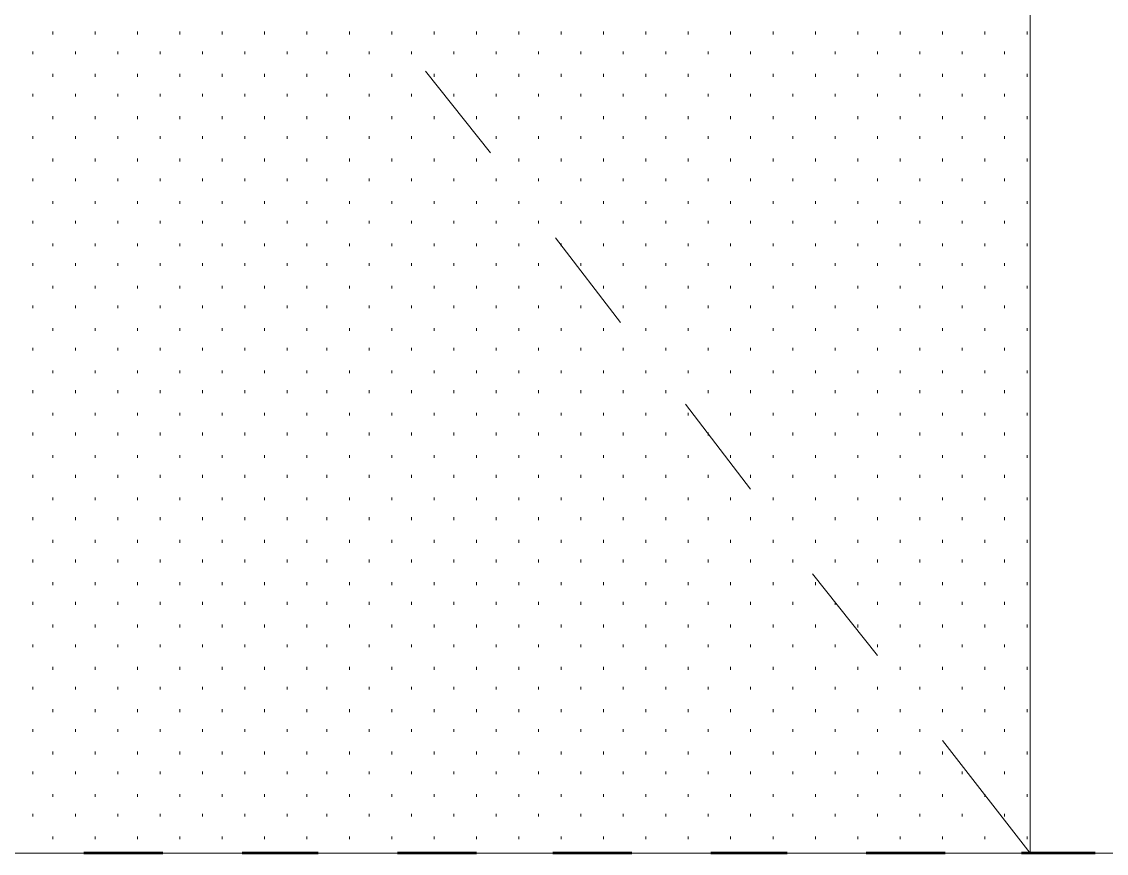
# Model space of a CAD drawing. Header units: inches. Extents: x -6061 to 13621, y -296 to 7483.
# Drawn here: x -5835.32 to -5804.57, y 286.85 to 310.44 of the extents above; entities that cross this region are included whole.
import ezdxf

# ---------------------------------------------------------------- set-up
doc = ezdxf.new("R2010")
doc.units = ezdxf.units.IN
doc.header["$MEASUREMENT"] = 0
doc.layers.get('0').update_dxf_attribs({"linetype": 'CONTINUOUS'})

msp = doc.modelspace()

# ---------------------------------------------------------------- linework, layer by layer
at = {"color": 7, "linetype": 'Continuous', "lineweight": 9, "true_color": 0x000007}
for p, q in [((-5806.73126, 382.88145), (-5806.73126, 286.85294)), ((-5806.73126, 380.39864), (-5806.73126, 286.85294)), ((-5822.02854, 306.71538), (-5823.87062, 309.03801)), ((-5818.34438, 301.90995), (-5820.18646, 304.31267)), ((-5814.66022, 297.18462), (-5816.5023, 299.58733)), ((-5811.05614, 292.45928), (-5812.89823, 294.7819)), ((-5806.73126, 286.85294), (-5809.21406, 290.05656)), ((-5842.77198, 286.85294), (-5806.73126, 286.85294)), ((-5806.73126, 286.85294), (-5842.77198, 286.85294)), ((-5806.73126, 286.85294), (-5804.24845, 286.85294)), ((-5804.24845, 286.85294), (-5806.73126, 286.85294))]:
    msp.add_line(p, q, dxfattribs=at)
at = {"color": 7, "linetype": 'Continuous', "lineweight": 9, "true_color": 0xffffff}
for p, q in [((-5834.44257, 310.07919), (-5834.44257, 310.15928)), ((-5833.24121, 310.07919), (-5833.24121, 310.15928)), ((-5832.03986, 310.07919), (-5832.03986, 310.15928)), ((-5830.8385, 310.07919), (-5830.8385, 310.15928)), ((-5829.63714, 310.07919), (-5829.63714, 310.15928)), ((-5828.43578, 310.07919), (-5828.43578, 310.15928)), ((-5827.23443, 310.07919), (-5827.23443, 310.15928)), ((-5826.03307, 310.07919), (-5826.03307, 310.15928)), ((-5824.83171, 310.07919), (-5824.83171, 310.15928)), ((-5823.63035, 310.07919), (-5823.63035, 310.15928)), ((-5822.429, 310.07919), (-5822.429, 310.15928)), ((-5821.22764, 310.07919), (-5821.22764, 310.15928)), ((-5820.02628, 310.07919), (-5820.02628, 310.15928)), ((-5818.82492, 310.07919), (-5818.82492, 310.15928)), ((-5817.62357, 310.07919), (-5817.62357, 310.15928)), ((-5816.42221, 310.07919), (-5816.42221, 310.15928)), ((-5815.22085, 310.07919), (-5815.22085, 310.15928)), ((-5814.01949, 310.07919), (-5814.01949, 310.15928)), ((-5812.81814, 310.07919), (-5812.81814, 310.15928)), ((-5811.61678, 310.07919), (-5811.61678, 310.15928)), ((-5810.41542, 310.07919), (-5810.41542, 310.15928)), ((-5809.21406, 310.07919), (-5809.21406, 310.15928)), ((-5808.01271, 310.07919), (-5808.01271, 310.15928)), ((-5806.81135, 310.07919), (-5806.81135, 310.15928)), ((-5835.0032, 309.51855), (-5835.0032, 309.59864)), ((-5833.80185, 309.51855), (-5833.80185, 309.59864)), ((-5832.60049, 309.51855), (-5832.60049, 309.59864)), ((-5831.39913, 309.51855), (-5831.39913, 309.59864)), ((-5830.19777, 309.51855), (-5830.19777, 309.59864)), ((-5828.99642, 309.51855), (-5828.99642, 309.59864)), ((-5827.79506, 309.51855), (-5827.79506, 309.59864)), ((-5826.67379, 309.51855), (-5826.67379, 309.59864)), ((-5825.47243, 309.51855), (-5825.47243, 309.59864)), ((-5824.27108, 309.51855), (-5824.27108, 309.59864)), ((-5823.06972, 309.51855), (-5823.06972, 309.59864)), ((-5821.86836, 309.51855), (-5821.86836, 309.59864)), ((-5820.667, 309.51855), (-5820.667, 309.59864)), ((-5819.46565, 309.51855), (-5819.46565, 309.59864)), ((-5818.26429, 309.51855), (-5818.26429, 309.59864)), ((-5817.06293, 309.51855), (-5817.06293, 309.59864)), ((-5815.86157, 309.51855), (-5815.86157, 309.59864)), ((-5814.66022, 309.51855), (-5814.66022, 309.59864)), ((-5813.45886, 309.51855), (-5813.45886, 309.59864)), ((-5812.2575, 309.51855), (-5812.2575, 309.59864)), ((-5811.05614, 309.51855), (-5811.05614, 309.59864)), ((-5809.85479, 309.51855), (-5809.85479, 309.59864)), ((-5808.65343, 309.51855), (-5808.65343, 309.59864)), ((-5807.45207, 309.51855), (-5807.45207, 309.59864)), ((-5834.44257, 308.87783), (-5834.44257, 308.95792)), ((-5833.24121, 308.87783), (-5833.24121, 308.95792)), ((-5832.03986, 308.87783), (-5832.03986, 308.95792)), ((-5830.8385, 308.87783), (-5830.8385, 308.95792)), ((-5829.63714, 308.87783), (-5829.63714, 308.95792)), ((-5828.43578, 308.87783), (-5828.43578, 308.95792)), ((-5827.23443, 308.87783), (-5827.23443, 308.95792)), ((-5826.03307, 308.87783), (-5826.03307, 308.95792)), ((-5824.83171, 308.87783), (-5824.83171, 308.95792)), ((-5823.63035, 308.87783), (-5823.63035, 308.95792)), ((-5822.429, 308.87783), (-5822.429, 308.95792)), ((-5821.22764, 308.87783), (-5821.22764, 308.95792)), ((-5820.02628, 308.87783), (-5820.02628, 308.95792)), ((-5818.82492, 308.87783), (-5818.82492, 308.95792)), ((-5817.62357, 308.87783), (-5817.62357, 308.95792)), ((-5816.42221, 308.87783), (-5816.42221, 308.95792)), ((-5815.22085, 308.87783), (-5815.22085, 308.95792)), ((-5814.01949, 308.87783), (-5814.01949, 308.95792)), ((-5812.81814, 308.87783), (-5812.81814, 308.95792)), ((-5811.61678, 308.87783), (-5811.61678, 308.95792)), ((-5810.41542, 308.87783), (-5810.41542, 308.95792)), ((-5809.21406, 308.87783), (-5809.21406, 308.95792)), ((-5808.01271, 308.87783), (-5808.01271, 308.95792)), ((-5806.81135, 308.87783), (-5806.81135, 308.95792)), ((-5835.0032, 308.31719), (-5835.0032, 308.39728)), ((-5833.80185, 308.31719), (-5833.80185, 308.39728)), ((-5832.60049, 308.31719), (-5832.60049, 308.39728)), ((-5831.39913, 308.31719), (-5831.39913, 308.39728)), ((-5830.19777, 308.31719), (-5830.19777, 308.39728)), ((-5828.99642, 308.31719), (-5828.99642, 308.39728)), ((-5827.79506, 308.31719), (-5827.79506, 308.39728)), ((-5826.67379, 308.31719), (-5826.67379, 308.39728)), ((-5825.47243, 308.31719), (-5825.47243, 308.39728)), ((-5824.27108, 308.31719), (-5824.27108, 308.39728)), ((-5823.06972, 308.31719), (-5823.06972, 308.39728)), ((-5821.86836, 308.31719), (-5821.86836, 308.39728)), ((-5820.667, 308.31719), (-5820.667, 308.39728)), ((-5819.46565, 308.31719), (-5819.46565, 308.39728)), ((-5818.26429, 308.31719), (-5818.26429, 308.39728)), ((-5817.06293, 308.31719), (-5817.06293, 308.39728)), ((-5815.86157, 308.31719), (-5815.86157, 308.39728)), ((-5814.66022, 308.31719), (-5814.66022, 308.39728)), ((-5813.45886, 308.31719), (-5813.45886, 308.39728)), ((-5812.2575, 308.31719), (-5812.2575, 308.39728)), ((-5811.05614, 308.31719), (-5811.05614, 308.39728)), ((-5809.85479, 308.31719), (-5809.85479, 308.39728)), ((-5808.65343, 308.31719), (-5808.65343, 308.39728)), ((-5807.45207, 308.31719), (-5807.45207, 308.39728)), ((-5834.44257, 307.67647), (-5834.44257, 307.75656)), ((-5833.24121, 307.67647), (-5833.24121, 307.75656)), ((-5832.03986, 307.67647), (-5832.03986, 307.75656)), ((-5830.8385, 307.67647), (-5830.8385, 307.75656)), ((-5829.63714, 307.67647), (-5829.63714, 307.75656)), ((-5828.43578, 307.67647), (-5828.43578, 307.75656)), ((-5827.23443, 307.67647), (-5827.23443, 307.75656)), ((-5826.03307, 307.67647), (-5826.03307, 307.75656)), ((-5824.83171, 307.67647), (-5824.83171, 307.75656)), ((-5823.63035, 307.67647), (-5823.63035, 307.75656)), ((-5822.429, 307.67647), (-5822.429, 307.75656)), ((-5821.22764, 307.67647), (-5821.22764, 307.75656)), ((-5820.02628, 307.67647), (-5820.02628, 307.75656)), ((-5818.82492, 307.67647), (-5818.82492, 307.75656)), ((-5817.62357, 307.67647), (-5817.62357, 307.75656)), ((-5816.42221, 307.67647), (-5816.42221, 307.75656)), ((-5815.22085, 307.67647), (-5815.22085, 307.75656)), ((-5814.01949, 307.67647), (-5814.01949, 307.75656)), ((-5812.81814, 307.67647), (-5812.81814, 307.75656)), ((-5811.61678, 307.67647), (-5811.61678, 307.75656)), ((-5810.41542, 307.67647), (-5810.41542, 307.75656)), ((-5809.21406, 307.67647), (-5809.21406, 307.75656)), ((-5808.01271, 307.67647), (-5808.01271, 307.75656)), ((-5806.81135, 307.67647), (-5806.81135, 307.75656)), ((-5835.0032, 307.11584), (-5835.0032, 307.19593)), ((-5833.80185, 307.11584), (-5833.80185, 307.19593)), ((-5832.60049, 307.11584), (-5832.60049, 307.19593)), ((-5831.39913, 307.11584), (-5831.39913, 307.19593)), ((-5830.19777, 307.11584), (-5830.19777, 307.19593)), ((-5828.99642, 307.11584), (-5828.99642, 307.19593)), ((-5827.79506, 307.11584), (-5827.79506, 307.19593)), ((-5826.67379, 307.11584), (-5826.67379, 307.19593)), ((-5825.47243, 307.11584), (-5825.47243, 307.19593)), ((-5824.27108, 307.11584), (-5824.27108, 307.19593)), ((-5823.06972, 307.11584), (-5823.06972, 307.19593)), ((-5821.86836, 307.11584), (-5821.86836, 307.19593)), ((-5820.667, 307.11584), (-5820.667, 307.19593)), ((-5819.46565, 307.11584), (-5819.46565, 307.19593)), ((-5818.26429, 307.11584), (-5818.26429, 307.19593)), ((-5817.06293, 307.11584), (-5817.06293, 307.19593)), ((-5815.86157, 307.11584), (-5815.86157, 307.19593)), ((-5814.66022, 307.11584), (-5814.66022, 307.19593)), ((-5813.45886, 307.11584), (-5813.45886, 307.19593)), ((-5812.2575, 307.11584), (-5812.2575, 307.19593)), ((-5811.05614, 307.11584), (-5811.05614, 307.19593)), ((-5809.85479, 307.11584), (-5809.85479, 307.19593)), ((-5808.65343, 307.11584), (-5808.65343, 307.19593)), ((-5807.45207, 307.11584), (-5807.45207, 307.19593)), ((-5834.44257, 306.47511), (-5834.44257, 306.5552)), ((-5833.24121, 306.47511), (-5833.24121, 306.5552)), ((-5832.03986, 306.47511), (-5832.03986, 306.5552)), ((-5830.8385, 306.47511), (-5830.8385, 306.5552)), ((-5829.63714, 306.47511), (-5829.63714, 306.5552)), ((-5828.43578, 306.47511), (-5828.43578, 306.5552)), ((-5827.23443, 306.47511), (-5827.23443, 306.5552)), ((-5826.03307, 306.47511), (-5826.03307, 306.5552)), ((-5824.83171, 306.47511), (-5824.83171, 306.5552)), ((-5823.63035, 306.47511), (-5823.63035, 306.5552)), ((-5822.429, 306.47511), (-5822.429, 306.5552)), ((-5821.22764, 306.47511), (-5821.22764, 306.5552)), ((-5820.02628, 306.47511), (-5820.02628, 306.5552)), ((-5818.82492, 306.47511), (-5818.82492, 306.5552)), ((-5817.62357, 306.47511), (-5817.62357, 306.5552)), ((-5816.42221, 306.47511), (-5816.42221, 306.5552)), ((-5815.22085, 306.47511), (-5815.22085, 306.5552)), ((-5814.01949, 306.47511), (-5814.01949, 306.5552)), ((-5812.81814, 306.47511), (-5812.81814, 306.5552)), ((-5811.61678, 306.47511), (-5811.61678, 306.5552)), ((-5810.41542, 306.47511), (-5810.41542, 306.5552)), ((-5809.21406, 306.47511), (-5809.21406, 306.5552)), ((-5808.01271, 306.47511), (-5808.01271, 306.5552)), ((-5806.81135, 306.47511), (-5806.81135, 306.5552)), ((-5835.0032, 305.91448), (-5835.0032, 305.99457)), ((-5833.80185, 305.91448), (-5833.80185, 305.99457)), ((-5832.60049, 305.91448), (-5832.60049, 305.99457)), ((-5831.39913, 305.91448), (-5831.39913, 305.99457)), ((-5830.19777, 305.91448), (-5830.19777, 305.99457)), ((-5828.99642, 305.91448), (-5828.99642, 305.99457)), ((-5827.79506, 305.91448), (-5827.79506, 305.99457)), ((-5826.67379, 305.91448), (-5826.67379, 305.99457)), ((-5825.47243, 305.91448), (-5825.47243, 305.99457)), ((-5824.27108, 305.91448), (-5824.27108, 305.99457)), ((-5823.06972, 305.91448), (-5823.06972, 305.99457)), ((-5821.86836, 305.91448), (-5821.86836, 305.99457)), ((-5820.667, 305.91448), (-5820.667, 305.99457)), ((-5819.46565, 305.91448), (-5819.46565, 305.99457)), ((-5818.26429, 305.91448), (-5818.26429, 305.99457)), ((-5817.06293, 305.91448), (-5817.06293, 305.99457)), ((-5815.86157, 305.91448), (-5815.86157, 305.99457)), ((-5814.66022, 305.91448), (-5814.66022, 305.99457)), ((-5813.45886, 305.91448), (-5813.45886, 305.99457)), ((-5812.2575, 305.91448), (-5812.2575, 305.99457)), ((-5811.05614, 305.91448), (-5811.05614, 305.99457)), ((-5809.85479, 305.91448), (-5809.85479, 305.99457)), ((-5808.65343, 305.91448), (-5808.65343, 305.99457)), ((-5807.45207, 305.91448), (-5807.45207, 305.99457)), ((-5834.44257, 305.27376), (-5834.44257, 305.35385)), ((-5833.24121, 305.27376), (-5833.24121, 305.35385)), ((-5832.03986, 305.27376), (-5832.03986, 305.35385)), ((-5830.8385, 305.27376), (-5830.8385, 305.35385)), ((-5829.63714, 305.27376), (-5829.63714, 305.35385)), ((-5828.43578, 305.27376), (-5828.43578, 305.35385)), ((-5827.23443, 305.27376), (-5827.23443, 305.35385)), ((-5826.03307, 305.27376), (-5826.03307, 305.35385)), ((-5824.83171, 305.27376), (-5824.83171, 305.35385)), ((-5823.63035, 305.27376), (-5823.63035, 305.35385)), ((-5822.429, 305.27376), (-5822.429, 305.35385)), ((-5821.22764, 305.27376), (-5821.22764, 305.35385)), ((-5820.02628, 305.27376), (-5820.02628, 305.35385)), ((-5818.82492, 305.27376), (-5818.82492, 305.35385)), ((-5817.62357, 305.27376), (-5817.62357, 305.35385)), ((-5816.42221, 305.27376), (-5816.42221, 305.35385)), ((-5815.22085, 305.27376), (-5815.22085, 305.35385)), ((-5814.01949, 305.27376), (-5814.01949, 305.35385)), ((-5812.81814, 305.27376), (-5812.81814, 305.35385)), ((-5811.61678, 305.27376), (-5811.61678, 305.35385)), ((-5810.41542, 305.27376), (-5810.41542, 305.35385)), ((-5809.21406, 305.27376), (-5809.21406, 305.35385)), ((-5808.01271, 305.27376), (-5808.01271, 305.35385)), ((-5806.81135, 305.27376), (-5806.81135, 305.35385)), ((-5835.0032, 304.71312), (-5835.0032, 304.79321)), ((-5833.80185, 304.71312), (-5833.80185, 304.79321)), ((-5832.60049, 304.71312), (-5832.60049, 304.79321)), ((-5831.39913, 304.71312), (-5831.39913, 304.79321)), ((-5830.19777, 304.71312), (-5830.19777, 304.79321)), ((-5828.99642, 304.71312), (-5828.99642, 304.79321)), ((-5827.79506, 304.71312), (-5827.79506, 304.79321)), ((-5826.67379, 304.71312), (-5826.67379, 304.79321)), ((-5825.47243, 304.71312), (-5825.47243, 304.79321)), ((-5824.27108, 304.71312), (-5824.27108, 304.79321)), ((-5823.06972, 304.71312), (-5823.06972, 304.79321)), ((-5821.86836, 304.71312), (-5821.86836, 304.79321)), ((-5820.667, 304.71312), (-5820.667, 304.79321)), ((-5819.46565, 304.71312), (-5819.46565, 304.79321)), ((-5818.26429, 304.71312), (-5818.26429, 304.79321)), ((-5817.06293, 304.71312), (-5817.06293, 304.79321)), ((-5815.86157, 304.71312), (-5815.86157, 304.79321)), ((-5814.66022, 304.71312), (-5814.66022, 304.79321)), ((-5813.45886, 304.71312), (-5813.45886, 304.79321)), ((-5812.2575, 304.71312), (-5812.2575, 304.79321)), ((-5811.05614, 304.71312), (-5811.05614, 304.79321)), ((-5809.85479, 304.71312), (-5809.85479, 304.79321)), ((-5808.65343, 304.71312), (-5808.65343, 304.79321)), ((-5807.45207, 304.71312), (-5807.45207, 304.79321)), ((-5834.44257, 304.0724), (-5834.44257, 304.15249)), ((-5833.24121, 304.0724), (-5833.24121, 304.15249)), ((-5832.03986, 304.0724), (-5832.03986, 304.15249)), ((-5830.8385, 304.0724), (-5830.8385, 304.15249)), ((-5829.63714, 304.0724), (-5829.63714, 304.15249)), ((-5828.43578, 304.0724), (-5828.43578, 304.15249)), ((-5827.23443, 304.0724), (-5827.23443, 304.15249)), ((-5826.03307, 304.0724), (-5826.03307, 304.15249)), ((-5824.83171, 304.0724), (-5824.83171, 304.15249)), ((-5823.63035, 304.0724), (-5823.63035, 304.15249)), ((-5822.429, 304.0724), (-5822.429, 304.15249)), ((-5821.22764, 304.0724), (-5821.22764, 304.15249)), ((-5820.02628, 304.0724), (-5820.02628, 304.15249)), ((-5818.82492, 304.0724), (-5818.82492, 304.15249)), ((-5817.62357, 304.0724), (-5817.62357, 304.15249)), ((-5816.42221, 304.0724), (-5816.42221, 304.15249)), ((-5815.22085, 304.0724), (-5815.22085, 304.15249)), ((-5814.01949, 304.0724), (-5814.01949, 304.15249)), ((-5812.81814, 304.0724), (-5812.81814, 304.15249)), ((-5811.61678, 304.0724), (-5811.61678, 304.15249)), ((-5810.41542, 304.0724), (-5810.41542, 304.15249)), ((-5809.21406, 304.0724), (-5809.21406, 304.15249)), ((-5808.01271, 304.0724), (-5808.01271, 304.15249)), ((-5806.81135, 304.0724), (-5806.81135, 304.15249)), ((-5835.0032, 303.51176), (-5835.0032, 303.59185)), ((-5833.80185, 303.51176), (-5833.80185, 303.59185)), ((-5832.60049, 303.51176), (-5832.60049, 303.59185)), ((-5831.39913, 303.51176), (-5831.39913, 303.59185)), ((-5830.19777, 303.51176), (-5830.19777, 303.59185)), ((-5828.99642, 303.51176), (-5828.99642, 303.59185)), ((-5827.79506, 303.51176), (-5827.79506, 303.59185)), ((-5826.67379, 303.51176), (-5826.67379, 303.59185)), ((-5825.47243, 303.51176), (-5825.47243, 303.59185)), ((-5824.27108, 303.51176), (-5824.27108, 303.59185)), ((-5823.06972, 303.51176), (-5823.06972, 303.59185)), ((-5821.86836, 303.51176), (-5821.86836, 303.59185)), ((-5820.667, 303.51176), (-5820.667, 303.59185)), ((-5819.46565, 303.51176), (-5819.46565, 303.59185)), ((-5818.26429, 303.51176), (-5818.26429, 303.59185)), ((-5817.06293, 303.51176), (-5817.06293, 303.59185)), ((-5815.86157, 303.51176), (-5815.86157, 303.59185)), ((-5814.66022, 303.51176), (-5814.66022, 303.59185)), ((-5813.45886, 303.51176), (-5813.45886, 303.59185)), ((-5812.2575, 303.51176), (-5812.2575, 303.59185)), ((-5811.05614, 303.51176), (-5811.05614, 303.59185)), ((-5809.85479, 303.51176), (-5809.85479, 303.59185)), ((-5808.65343, 303.51176), (-5808.65343, 303.59185)), ((-5807.45207, 303.51176), (-5807.45207, 303.59185)), ((-5834.44257, 302.87104), (-5834.44257, 302.95113)), ((-5833.24121, 302.87104), (-5833.24121, 302.95113)), ((-5832.03986, 302.87104), (-5832.03986, 302.95113)), ((-5830.8385, 302.87104), (-5830.8385, 302.95113)), ((-5829.63714, 302.87104), (-5829.63714, 302.95113)), ((-5828.43578, 302.87104), (-5828.43578, 302.95113)), ((-5827.23443, 302.87104), (-5827.23443, 302.95113)), ((-5826.03307, 302.87104), (-5826.03307, 302.95113)), ((-5824.83171, 302.87104), (-5824.83171, 302.95113)), ((-5823.63035, 302.87104), (-5823.63035, 302.95113)), ((-5822.429, 302.87104), (-5822.429, 302.95113)), ((-5821.22764, 302.87104), (-5821.22764, 302.95113)), ((-5820.02628, 302.87104), (-5820.02628, 302.95113)), ((-5818.82492, 302.87104), (-5818.82492, 302.95113)), ((-5817.62357, 302.87104), (-5817.62357, 302.95113)), ((-5816.42221, 302.87104), (-5816.42221, 302.95113)), ((-5815.22085, 302.87104), (-5815.22085, 302.95113)), ((-5814.01949, 302.87104), (-5814.01949, 302.95113)), ((-5812.81814, 302.87104), (-5812.81814, 302.95113)), ((-5811.61678, 302.87104), (-5811.61678, 302.95113)), ((-5810.41542, 302.87104), (-5810.41542, 302.95113)), ((-5809.21406, 302.87104), (-5809.21406, 302.95113)), ((-5808.01271, 302.87104), (-5808.01271, 302.95113)), ((-5806.81135, 302.87104), (-5806.81135, 302.95113)), ((-5835.0032, 302.31041), (-5835.0032, 302.3905)), ((-5833.80185, 302.31041), (-5833.80185, 302.3905)), ((-5832.60049, 302.31041), (-5832.60049, 302.3905)), ((-5831.39913, 302.31041), (-5831.39913, 302.3905)), ((-5830.19777, 302.31041), (-5830.19777, 302.3905)), ((-5828.99642, 302.31041), (-5828.99642, 302.3905)), ((-5827.79506, 302.31041), (-5827.79506, 302.3905)), ((-5826.67379, 302.31041), (-5826.67379, 302.3905)), ((-5825.47243, 302.31041), (-5825.47243, 302.3905)), ((-5824.27108, 302.31041), (-5824.27108, 302.3905)), ((-5823.06972, 302.31041), (-5823.06972, 302.3905)), ((-5821.86836, 302.31041), (-5821.86836, 302.3905)), ((-5820.667, 302.31041), (-5820.667, 302.3905)), ((-5819.46565, 302.31041), (-5819.46565, 302.3905)), ((-5818.26429, 302.31041), (-5818.26429, 302.3905)), ((-5817.06293, 302.31041), (-5817.06293, 302.3905)), ((-5815.86157, 302.31041), (-5815.86157, 302.3905)), ((-5814.66022, 302.31041), (-5814.66022, 302.3905)), ((-5813.45886, 302.31041), (-5813.45886, 302.3905)), ((-5812.2575, 302.31041), (-5812.2575, 302.3905)), ((-5811.05614, 302.31041), (-5811.05614, 302.3905)), ((-5809.85479, 302.31041), (-5809.85479, 302.3905)), ((-5808.65343, 302.31041), (-5808.65343, 302.3905)), ((-5807.45207, 302.31041), (-5807.45207, 302.3905)), ((-5834.44257, 301.66968), (-5834.44257, 301.74977)), ((-5833.24121, 301.66968), (-5833.24121, 301.74977)), ((-5832.03986, 301.66968), (-5832.03986, 301.74977)), ((-5830.8385, 301.66968), (-5830.8385, 301.74977)), ((-5829.63714, 301.66968), (-5829.63714, 301.74977)), ((-5828.43578, 301.66968), (-5828.43578, 301.74977)), ((-5827.23443, 301.66968), (-5827.23443, 301.74977)), ((-5826.03307, 301.66968), (-5826.03307, 301.74977)), ((-5824.83171, 301.66968), (-5824.83171, 301.74977)), ((-5823.63035, 301.66968), (-5823.63035, 301.74977)), ((-5822.429, 301.66968), (-5822.429, 301.74977)), ((-5821.22764, 301.66968), (-5821.22764, 301.74977)), ((-5820.02628, 301.66968), (-5820.02628, 301.74977)), ((-5818.82492, 301.66968), (-5818.82492, 301.74977)), ((-5817.62357, 301.66968), (-5817.62357, 301.74977)), ((-5816.42221, 301.66968), (-5816.42221, 301.74977)), ((-5815.22085, 301.66968), (-5815.22085, 301.74977)), ((-5814.01949, 301.66968), (-5814.01949, 301.74977)), ((-5812.81814, 301.66968), (-5812.81814, 301.74977)), ((-5811.61678, 301.66968), (-5811.61678, 301.74977)), ((-5810.41542, 301.66968), (-5810.41542, 301.74977)), ((-5809.21406, 301.66968), (-5809.21406, 301.74977)), ((-5808.01271, 301.66968), (-5808.01271, 301.74977)), ((-5806.81135, 301.66968), (-5806.81135, 301.74977)), ((-5835.0032, 301.10905), (-5835.0032, 301.18914)), ((-5833.80185, 301.10905), (-5833.80185, 301.18914)), ((-5832.60049, 301.10905), (-5832.60049, 301.18914)), ((-5831.39913, 301.10905), (-5831.39913, 301.18914)), ((-5830.19777, 301.10905), (-5830.19777, 301.18914)), ((-5828.99642, 301.10905), (-5828.99642, 301.18914)), ((-5827.79506, 301.10905), (-5827.79506, 301.18914)), ((-5826.67379, 301.10905), (-5826.67379, 301.18914)), ((-5825.47243, 301.10905), (-5825.47243, 301.18914)), ((-5824.27108, 301.10905), (-5824.27108, 301.18914)), ((-5823.06972, 301.10905), (-5823.06972, 301.18914)), ((-5821.86836, 301.10905), (-5821.86836, 301.18914)), ((-5820.667, 301.10905), (-5820.667, 301.18914)), ((-5819.46565, 301.10905), (-5819.46565, 301.18914)), ((-5818.26429, 301.10905), (-5818.26429, 301.18914)), ((-5817.06293, 301.10905), (-5817.06293, 301.18914)), ((-5815.86157, 301.10905), (-5815.86157, 301.18914)), ((-5814.66022, 301.10905), (-5814.66022, 301.18914)), ((-5813.45886, 301.10905), (-5813.45886, 301.18914)), ((-5812.2575, 301.10905), (-5812.2575, 301.18914)), ((-5811.05614, 301.10905), (-5811.05614, 301.18914)), ((-5809.85479, 301.10905), (-5809.85479, 301.18914)), ((-5808.65343, 301.10905), (-5808.65343, 301.18914)), ((-5807.45207, 301.10905), (-5807.45207, 301.18914)), ((-5834.44257, 300.46833), (-5834.44257, 300.54842)), ((-5833.24121, 300.46833), (-5833.24121, 300.54842)), ((-5832.03986, 300.46833), (-5832.03986, 300.54842)), ((-5830.8385, 300.46833), (-5830.8385, 300.54842)), ((-5829.63714, 300.46833), (-5829.63714, 300.54842)), ((-5828.43578, 300.46833), (-5828.43578, 300.54842)), ((-5827.23443, 300.46833), (-5827.23443, 300.54842)), ((-5826.03307, 300.46833), (-5826.03307, 300.54842)), ((-5824.83171, 300.46833), (-5824.83171, 300.54842)), ((-5823.63035, 300.46833), (-5823.63035, 300.54842)), ((-5822.429, 300.46833), (-5822.429, 300.54842)), ((-5821.22764, 300.46833), (-5821.22764, 300.54842)), ((-5820.02628, 300.46833), (-5820.02628, 300.54842)), ((-5818.82492, 300.46833), (-5818.82492, 300.54842)), ((-5817.62357, 300.46833), (-5817.62357, 300.54842)), ((-5816.42221, 300.46833), (-5816.42221, 300.54842)), ((-5815.22085, 300.46833), (-5815.22085, 300.54842)), ((-5814.01949, 300.46833), (-5814.01949, 300.54842)), ((-5812.81814, 300.46833), (-5812.81814, 300.54842)), ((-5811.61678, 300.46833), (-5811.61678, 300.54842)), ((-5810.41542, 300.46833), (-5810.41542, 300.54842)), ((-5809.21406, 300.46833), (-5809.21406, 300.54842)), ((-5808.01271, 300.46833), (-5808.01271, 300.54842)), ((-5806.81135, 300.46833), (-5806.81135, 300.54842)), ((-5835.0032, 299.90769), (-5835.0032, 299.98778)), ((-5833.80185, 299.90769), (-5833.80185, 299.98778)), ((-5832.60049, 299.90769), (-5832.60049, 299.98778)), ((-5831.39913, 299.90769), (-5831.39913, 299.98778)), ((-5830.19777, 299.90769), (-5830.19777, 299.98778)), ((-5828.99642, 299.90769), (-5828.99642, 299.98778)), ((-5827.79506, 299.90769), (-5827.79506, 299.98778)), ((-5826.67379, 299.90769), (-5826.67379, 299.98778)), ((-5825.47243, 299.90769), (-5825.47243, 299.98778)), ((-5824.27108, 299.90769), (-5824.27108, 299.98778)), ((-5823.06972, 299.90769), (-5823.06972, 299.98778)), ((-5821.86836, 299.90769), (-5821.86836, 299.98778)), ((-5820.667, 299.90769), (-5820.667, 299.98778)), ((-5819.46565, 299.90769), (-5819.46565, 299.98778)), ((-5818.26429, 299.90769), (-5818.26429, 299.98778)), ((-5817.06293, 299.90769), (-5817.06293, 299.98778)), ((-5815.86157, 299.90769), (-5815.86157, 299.98778)), ((-5814.66022, 299.90769), (-5814.66022, 299.98778)), ((-5813.45886, 299.90769), (-5813.45886, 299.98778)), ((-5812.2575, 299.90769), (-5812.2575, 299.98778)), ((-5811.05614, 299.90769), (-5811.05614, 299.98778)), ((-5809.85479, 299.90769), (-5809.85479, 299.98778)), ((-5808.65343, 299.90769), (-5808.65343, 299.98778)), ((-5807.45207, 299.90769), (-5807.45207, 299.98778)), ((-5834.44257, 299.26697), (-5834.44257, 299.34706)), ((-5833.24121, 299.26697), (-5833.24121, 299.34706)), ((-5832.03986, 299.26697), (-5832.03986, 299.34706)), ((-5830.8385, 299.26697), (-5830.8385, 299.34706)), ((-5829.63714, 299.26697), (-5829.63714, 299.34706)), ((-5828.43578, 299.26697), (-5828.43578, 299.34706)), ((-5827.23443, 299.26697), (-5827.23443, 299.34706)), ((-5826.03307, 299.26697), (-5826.03307, 299.34706)), ((-5824.83171, 299.26697), (-5824.83171, 299.34706)), ((-5823.63035, 299.26697), (-5823.63035, 299.34706)), ((-5822.429, 299.26697), (-5822.429, 299.34706)), ((-5821.22764, 299.26697), (-5821.22764, 299.34706)), ((-5820.02628, 299.26697), (-5820.02628, 299.34706)), ((-5818.82492, 299.26697), (-5818.82492, 299.34706)), ((-5817.62357, 299.26697), (-5817.62357, 299.34706)), ((-5816.42221, 299.26697), (-5816.42221, 299.34706)), ((-5815.22085, 299.26697), (-5815.22085, 299.34706)), ((-5814.01949, 299.26697), (-5814.01949, 299.34706)), ((-5812.81814, 299.26697), (-5812.81814, 299.34706)), ((-5811.61678, 299.26697), (-5811.61678, 299.34706)), ((-5810.41542, 299.26697), (-5810.41542, 299.34706)), ((-5809.21406, 299.26697), (-5809.21406, 299.34706)), ((-5808.01271, 299.26697), (-5808.01271, 299.34706)), ((-5806.81135, 299.26697), (-5806.81135, 299.34706)), ((-5835.0032, 298.70633), (-5835.0032, 298.78643)), ((-5833.80185, 298.70633), (-5833.80185, 298.78643)), ((-5832.60049, 298.70633), (-5832.60049, 298.78643)), ((-5831.39913, 298.70633), (-5831.39913, 298.78643)), ((-5830.19777, 298.70633), (-5830.19777, 298.78643)), ((-5828.99642, 298.70633), (-5828.99642, 298.78643)), ((-5827.79506, 298.70633), (-5827.79506, 298.78643)), ((-5826.67379, 298.70633), (-5826.67379, 298.78643)), ((-5825.47243, 298.70633), (-5825.47243, 298.78643)), ((-5824.27108, 298.70633), (-5824.27108, 298.78643)), ((-5823.06972, 298.70633), (-5823.06972, 298.78643)), ((-5821.86836, 298.70633), (-5821.86836, 298.78643)), ((-5820.667, 298.70633), (-5820.667, 298.78643)), ((-5819.46565, 298.70633), (-5819.46565, 298.78643)), ((-5818.26429, 298.70633), (-5818.26429, 298.78643)), ((-5817.06293, 298.70633), (-5817.06293, 298.78643)), ((-5815.86157, 298.70633), (-5815.86157, 298.78643)), ((-5814.66022, 298.70633), (-5814.66022, 298.78643)), ((-5813.45886, 298.70633), (-5813.45886, 298.78643)), ((-5812.2575, 298.70633), (-5812.2575, 298.78643)), ((-5811.05614, 298.70633), (-5811.05614, 298.78643)), ((-5809.85479, 298.70633), (-5809.85479, 298.78643)), ((-5808.65343, 298.70633), (-5808.65343, 298.78643)), ((-5807.45207, 298.70633), (-5807.45207, 298.78643)), ((-5834.44257, 298.06561), (-5834.44257, 298.1457)), ((-5833.24121, 298.06561), (-5833.24121, 298.1457)), ((-5832.03986, 298.06561), (-5832.03986, 298.1457)), ((-5830.8385, 298.06561), (-5830.8385, 298.1457)), ((-5829.63714, 298.06561), (-5829.63714, 298.1457)), ((-5828.43578, 298.06561), (-5828.43578, 298.1457)), ((-5827.23443, 298.06561), (-5827.23443, 298.1457)), ((-5826.03307, 298.06561), (-5826.03307, 298.1457)), ((-5824.83171, 298.06561), (-5824.83171, 298.1457)), ((-5823.63035, 298.06561), (-5823.63035, 298.1457)), ((-5822.429, 298.06561), (-5822.429, 298.1457)), ((-5821.22764, 298.06561), (-5821.22764, 298.1457)), ((-5820.02628, 298.06561), (-5820.02628, 298.1457)), ((-5818.82492, 298.06561), (-5818.82492, 298.1457)), ((-5817.62357, 298.06561), (-5817.62357, 298.1457)), ((-5816.42221, 298.06561), (-5816.42221, 298.1457)), ((-5815.22085, 298.06561), (-5815.22085, 298.1457)), ((-5814.01949, 298.06561), (-5814.01949, 298.1457)), ((-5812.81814, 298.06561), (-5812.81814, 298.1457)), ((-5811.61678, 298.06561), (-5811.61678, 298.1457)), ((-5810.41542, 298.06561), (-5810.41542, 298.1457)), ((-5809.21406, 298.06561), (-5809.21406, 298.1457)), ((-5808.01271, 298.06561), (-5808.01271, 298.1457)), ((-5806.81135, 298.06561), (-5806.81135, 298.1457)), ((-5835.0032, 297.50498), (-5835.0032, 297.58507)), ((-5833.80185, 297.50498), (-5833.80185, 297.58507)), ((-5832.60049, 297.50498), (-5832.60049, 297.58507)), ((-5831.39913, 297.50498), (-5831.39913, 297.58507)), ((-5830.19777, 297.50498), (-5830.19777, 297.58507)), ((-5828.99642, 297.50498), (-5828.99642, 297.58507)), ((-5827.79506, 297.50498), (-5827.79506, 297.58507)), ((-5826.67379, 297.50498), (-5826.67379, 297.58507)), ((-5825.47243, 297.50498), (-5825.47243, 297.58507)), ((-5824.27108, 297.50498), (-5824.27108, 297.58507)), ((-5823.06972, 297.50498), (-5823.06972, 297.58507)), ((-5821.86836, 297.50498), (-5821.86836, 297.58507)), ((-5820.667, 297.50498), (-5820.667, 297.58507)), ((-5819.46565, 297.50498), (-5819.46565, 297.58507)), ((-5818.26429, 297.50498), (-5818.26429, 297.58507)), ((-5817.06293, 297.50498), (-5817.06293, 297.58507)), ((-5815.86157, 297.50498), (-5815.86157, 297.58507)), ((-5814.66022, 297.50498), (-5814.66022, 297.58507)), ((-5813.45886, 297.50498), (-5813.45886, 297.58507)), ((-5812.2575, 297.50498), (-5812.2575, 297.58507)), ((-5811.05614, 297.50498), (-5811.05614, 297.58507)), ((-5809.85479, 297.50498), (-5809.85479, 297.58507)), ((-5808.65343, 297.50498), (-5808.65343, 297.58507)), ((-5807.45207, 297.50498), (-5807.45207, 297.58507)), ((-5834.44257, 296.86425), (-5834.44257, 296.94434)), ((-5833.24121, 296.86425), (-5833.24121, 296.94434)), ((-5832.03986, 296.86425), (-5832.03986, 296.94434)), ((-5830.8385, 296.86425), (-5830.8385, 296.94434)), ((-5829.63714, 296.86425), (-5829.63714, 296.94434)), ((-5828.43578, 296.86425), (-5828.43578, 296.94434)), ((-5827.23443, 296.86425), (-5827.23443, 296.94434)), ((-5826.03307, 296.86425), (-5826.03307, 296.94434)), ((-5824.83171, 296.86425), (-5824.83171, 296.94434)), ((-5823.63035, 296.86425), (-5823.63035, 296.94434)), ((-5822.429, 296.86425), (-5822.429, 296.94434)), ((-5821.22764, 296.86425), (-5821.22764, 296.94434)), ((-5820.02628, 296.86425), (-5820.02628, 296.94434)), ((-5818.82492, 296.86425), (-5818.82492, 296.94434)), ((-5817.62357, 296.86425), (-5817.62357, 296.94434)), ((-5816.42221, 296.86425), (-5816.42221, 296.94434)), ((-5815.22085, 296.86425), (-5815.22085, 296.94434)), ((-5814.01949, 296.86425), (-5814.01949, 296.94434)), ((-5812.81814, 296.86425), (-5812.81814, 296.94434)), ((-5811.61678, 296.86425), (-5811.61678, 296.94434)), ((-5810.41542, 296.86425), (-5810.41542, 296.94434)), ((-5809.21406, 296.86425), (-5809.21406, 296.94434)), ((-5808.01271, 296.86425), (-5808.01271, 296.94434)), ((-5806.81135, 296.86425), (-5806.81135, 296.94434)), ((-5835.0032, 296.30362), (-5835.0032, 296.38371)), ((-5833.80185, 296.30362), (-5833.80185, 296.38371)), ((-5832.60049, 296.30362), (-5832.60049, 296.38371)), ((-5831.39913, 296.30362), (-5831.39913, 296.38371)), ((-5830.19777, 296.30362), (-5830.19777, 296.38371)), ((-5828.99642, 296.30362), (-5828.99642, 296.38371)), ((-5827.79506, 296.30362), (-5827.79506, 296.38371)), ((-5826.67379, 296.30362), (-5826.67379, 296.38371)), ((-5825.47243, 296.30362), (-5825.47243, 296.38371)), ((-5824.27108, 296.30362), (-5824.27108, 296.38371)), ((-5823.06972, 296.30362), (-5823.06972, 296.38371)), ((-5821.86836, 296.30362), (-5821.86836, 296.38371)), ((-5820.667, 296.30362), (-5820.667, 296.38371)), ((-5819.46565, 296.30362), (-5819.46565, 296.38371)), ((-5818.26429, 296.30362), (-5818.26429, 296.38371)), ((-5817.06293, 296.30362), (-5817.06293, 296.38371)), ((-5815.86157, 296.30362), (-5815.86157, 296.38371)), ((-5814.66022, 296.30362), (-5814.66022, 296.38371)), ((-5813.45886, 296.30362), (-5813.45886, 296.38371)), ((-5812.2575, 296.30362), (-5812.2575, 296.38371)), ((-5811.05614, 296.30362), (-5811.05614, 296.38371)), ((-5809.85479, 296.30362), (-5809.85479, 296.38371)), ((-5808.65343, 296.30362), (-5808.65343, 296.38371)), ((-5807.45207, 296.30362), (-5807.45207, 296.38371)), ((-5834.44257, 295.6629), (-5834.44257, 295.74299)), ((-5833.24121, 295.6629), (-5833.24121, 295.74299)), ((-5832.03986, 295.6629), (-5832.03986, 295.74299)), ((-5830.8385, 295.6629), (-5830.8385, 295.74299)), ((-5829.63714, 295.6629), (-5829.63714, 295.74299)), ((-5828.43578, 295.6629), (-5828.43578, 295.74299)), ((-5827.23443, 295.6629), (-5827.23443, 295.74299)), ((-5826.03307, 295.6629), (-5826.03307, 295.74299)), ((-5824.83171, 295.6629), (-5824.83171, 295.74299)), ((-5823.63035, 295.6629), (-5823.63035, 295.74299)), ((-5822.429, 295.6629), (-5822.429, 295.74299)), ((-5821.22764, 295.6629), (-5821.22764, 295.74299)), ((-5820.02628, 295.6629), (-5820.02628, 295.74299)), ((-5818.82492, 295.6629), (-5818.82492, 295.74299)), ((-5817.62357, 295.6629), (-5817.62357, 295.74299)), ((-5816.42221, 295.6629), (-5816.42221, 295.74299)), ((-5815.22085, 295.6629), (-5815.22085, 295.74299)), ((-5814.01949, 295.6629), (-5814.01949, 295.74299)), ((-5812.81814, 295.6629), (-5812.81814, 295.74299)), ((-5811.61678, 295.6629), (-5811.61678, 295.74299)), ((-5810.41542, 295.6629), (-5810.41542, 295.74299)), ((-5809.21406, 295.6629), (-5809.21406, 295.74299)), ((-5808.01271, 295.6629), (-5808.01271, 295.74299)), ((-5806.81135, 295.6629), (-5806.81135, 295.74299)), ((-5835.0032, 295.10226), (-5835.0032, 295.18235)), ((-5833.80185, 295.10226), (-5833.80185, 295.18235)), ((-5832.60049, 295.10226), (-5832.60049, 295.18235)), ((-5831.39913, 295.10226), (-5831.39913, 295.18235)), ((-5830.19777, 295.10226), (-5830.19777, 295.18235)), ((-5828.99642, 295.10226), (-5828.99642, 295.18235)), ((-5827.79506, 295.10226), (-5827.79506, 295.18235)), ((-5826.67379, 295.10226), (-5826.67379, 295.18235)), ((-5825.47243, 295.10226), (-5825.47243, 295.18235)), ((-5824.27108, 295.10226), (-5824.27108, 295.18235)), ((-5823.06972, 295.10226), (-5823.06972, 295.18235)), ((-5821.86836, 295.10226), (-5821.86836, 295.18235)), ((-5820.667, 295.10226), (-5820.667, 295.18235)), ((-5819.46565, 295.10226), (-5819.46565, 295.18235)), ((-5818.26429, 295.10226), (-5818.26429, 295.18235)), ((-5817.06293, 295.10226), (-5817.06293, 295.18235)), ((-5815.86157, 295.10226), (-5815.86157, 295.18235)), ((-5814.66022, 295.10226), (-5814.66022, 295.18235)), ((-5813.45886, 295.10226), (-5813.45886, 295.18235)), ((-5812.2575, 295.10226), (-5812.2575, 295.18235)), ((-5811.05614, 295.10226), (-5811.05614, 295.18235)), ((-5809.85479, 295.10226), (-5809.85479, 295.18235)), ((-5808.65343, 295.10226), (-5808.65343, 295.18235)), ((-5807.45207, 295.10226), (-5807.45207, 295.18235)), ((-5834.44257, 294.46154), (-5834.44257, 294.54163)), ((-5833.24121, 294.46154), (-5833.24121, 294.54163)), ((-5832.03986, 294.46154), (-5832.03986, 294.54163)), ((-5830.8385, 294.46154), (-5830.8385, 294.54163)), ((-5829.63714, 294.46154), (-5829.63714, 294.54163)), ((-5828.43578, 294.46154), (-5828.43578, 294.54163)), ((-5827.23443, 294.46154), (-5827.23443, 294.54163)), ((-5826.03307, 294.46154), (-5826.03307, 294.54163)), ((-5824.83171, 294.46154), (-5824.83171, 294.54163)), ((-5823.63035, 294.46154), (-5823.63035, 294.54163)), ((-5822.429, 294.46154), (-5822.429, 294.54163)), ((-5821.22764, 294.46154), (-5821.22764, 294.54163)), ((-5820.02628, 294.46154), (-5820.02628, 294.54163)), ((-5818.82492, 294.46154), (-5818.82492, 294.54163)), ((-5817.62357, 294.46154), (-5817.62357, 294.54163)), ((-5816.42221, 294.46154), (-5816.42221, 294.54163)), ((-5815.22085, 294.46154), (-5815.22085, 294.54163)), ((-5814.01949, 294.46154), (-5814.01949, 294.54163)), ((-5812.81814, 294.46154), (-5812.81814, 294.54163)), ((-5811.61678, 294.46154), (-5811.61678, 294.54163)), ((-5810.41542, 294.46154), (-5810.41542, 294.54163)), ((-5809.21406, 294.46154), (-5809.21406, 294.54163)), ((-5808.01271, 294.46154), (-5808.01271, 294.54163)), ((-5806.81135, 294.46154), (-5806.81135, 294.54163)), ((-5835.0032, 293.9009), (-5835.0032, 293.981)), ((-5833.80185, 293.9009), (-5833.80185, 293.981)), ((-5832.60049, 293.9009), (-5832.60049, 293.981)), ((-5831.39913, 293.9009), (-5831.39913, 293.981)), ((-5830.19777, 293.9009), (-5830.19777, 293.981)), ((-5828.99642, 293.9009), (-5828.99642, 293.981)), ((-5827.79506, 293.9009), (-5827.79506, 293.981)), ((-5826.67379, 293.9009), (-5826.67379, 293.981)), ((-5825.47243, 293.9009), (-5825.47243, 293.981)), ((-5824.27108, 293.9009), (-5824.27108, 293.981)), ((-5823.06972, 293.9009), (-5823.06972, 293.981)), ((-5821.86836, 293.9009), (-5821.86836, 293.981)), ((-5820.667, 293.9009), (-5820.667, 293.981)), ((-5819.46565, 293.9009), (-5819.46565, 293.981)), ((-5818.26429, 293.9009), (-5818.26429, 293.981)), ((-5817.06293, 293.9009), (-5817.06293, 293.981)), ((-5815.86157, 293.9009), (-5815.86157, 293.981)), ((-5814.66022, 293.9009), (-5814.66022, 293.981)), ((-5813.45886, 293.9009), (-5813.45886, 293.981)), ((-5812.2575, 293.9009), (-5812.2575, 293.981)), ((-5811.05614, 293.9009), (-5811.05614, 293.981)), ((-5809.85479, 293.9009), (-5809.85479, 293.981)), ((-5808.65343, 293.9009), (-5808.65343, 293.981)), ((-5807.45207, 293.9009), (-5807.45207, 293.981)), ((-5834.44257, 293.26018), (-5834.44257, 293.34027)), ((-5833.24121, 293.26018), (-5833.24121, 293.34027)), ((-5832.03986, 293.26018), (-5832.03986, 293.34027)), ((-5830.8385, 293.26018), (-5830.8385, 293.34027)), ((-5829.63714, 293.26018), (-5829.63714, 293.34027)), ((-5828.43578, 293.26018), (-5828.43578, 293.34027)), ((-5827.23443, 293.26018), (-5827.23443, 293.34027)), ((-5826.03307, 293.26018), (-5826.03307, 293.34027)), ((-5824.83171, 293.26018), (-5824.83171, 293.34027)), ((-5823.63035, 293.26018), (-5823.63035, 293.34027)), ((-5822.429, 293.26018), (-5822.429, 293.34027)), ((-5821.22764, 293.26018), (-5821.22764, 293.34027)), ((-5820.02628, 293.26018), (-5820.02628, 293.34027)), ((-5818.82492, 293.26018), (-5818.82492, 293.34027)), ((-5817.62357, 293.26018), (-5817.62357, 293.34027)), ((-5816.42221, 293.26018), (-5816.42221, 293.34027)), ((-5815.22085, 293.26018), (-5815.22085, 293.34027)), ((-5814.01949, 293.26018), (-5814.01949, 293.34027)), ((-5812.81814, 293.26018), (-5812.81814, 293.34027)), ((-5811.61678, 293.26018), (-5811.61678, 293.34027)), ((-5810.41542, 293.26018), (-5810.41542, 293.34027)), ((-5809.21406, 293.26018), (-5809.21406, 293.34027)), ((-5808.01271, 293.26018), (-5808.01271, 293.34027)), ((-5806.81135, 293.26018), (-5806.81135, 293.34027)), ((-5835.0032, 292.69955), (-5835.0032, 292.77964)), ((-5833.80185, 292.69955), (-5833.80185, 292.77964)), ((-5832.60049, 292.69955), (-5832.60049, 292.77964)), ((-5831.39913, 292.69955), (-5831.39913, 292.77964)), ((-5830.19777, 292.69955), (-5830.19777, 292.77964)), ((-5828.99642, 292.69955), (-5828.99642, 292.77964)), ((-5827.79506, 292.69955), (-5827.79506, 292.77964)), ((-5826.67379, 292.69955), (-5826.67379, 292.77964)), ((-5825.47243, 292.69955), (-5825.47243, 292.77964)), ((-5824.27108, 292.69955), (-5824.27108, 292.77964)), ((-5823.06972, 292.69955), (-5823.06972, 292.77964)), ((-5821.86836, 292.69955), (-5821.86836, 292.77964)), ((-5820.667, 292.69955), (-5820.667, 292.77964)), ((-5819.46565, 292.69955), (-5819.46565, 292.77964)), ((-5818.26429, 292.69955), (-5818.26429, 292.77964)), ((-5817.06293, 292.69955), (-5817.06293, 292.77964)), ((-5815.86157, 292.69955), (-5815.86157, 292.77964)), ((-5814.66022, 292.69955), (-5814.66022, 292.77964)), ((-5813.45886, 292.69955), (-5813.45886, 292.77964)), ((-5812.2575, 292.69955), (-5812.2575, 292.77964)), ((-5811.05614, 292.69955), (-5811.05614, 292.77964)), ((-5809.85479, 292.69955), (-5809.85479, 292.77964)), ((-5808.65343, 292.69955), (-5808.65343, 292.77964)), ((-5807.45207, 292.69955), (-5807.45207, 292.77964)), ((-5834.44257, 292.05882), (-5834.44257, 292.13891)), ((-5833.24121, 292.05882), (-5833.24121, 292.13891)), ((-5832.03986, 292.05882), (-5832.03986, 292.13891)), ((-5830.8385, 292.05882), (-5830.8385, 292.13891)), ((-5829.63714, 292.05882), (-5829.63714, 292.13891)), ((-5828.43578, 292.05882), (-5828.43578, 292.13891)), ((-5827.23443, 292.05882), (-5827.23443, 292.13891)), ((-5826.03307, 292.05882), (-5826.03307, 292.13891)), ((-5824.83171, 292.05882), (-5824.83171, 292.13891)), ((-5823.63035, 292.05882), (-5823.63035, 292.13891)), ((-5822.429, 292.05882), (-5822.429, 292.13891)), ((-5821.22764, 292.05882), (-5821.22764, 292.13891)), ((-5820.02628, 292.05882), (-5820.02628, 292.13891)), ((-5818.82492, 292.05882), (-5818.82492, 292.13891)), ((-5817.62357, 292.05882), (-5817.62357, 292.13891)), ((-5816.42221, 292.05882), (-5816.42221, 292.13891)), ((-5815.22085, 292.05882), (-5815.22085, 292.13891)), ((-5814.01949, 292.05882), (-5814.01949, 292.13891)), ((-5812.81814, 292.05882), (-5812.81814, 292.13891)), ((-5811.61678, 292.05882), (-5811.61678, 292.13891)), ((-5810.41542, 292.05882), (-5810.41542, 292.13891)), ((-5809.21406, 292.05882), (-5809.21406, 292.13891)), ((-5808.01271, 292.05882), (-5808.01271, 292.13891)), ((-5806.81135, 292.05882), (-5806.81135, 292.13891)), ((-5835.0032, 291.49819), (-5835.0032, 291.57828)), ((-5833.80185, 291.49819), (-5833.80185, 291.57828)), ((-5832.60049, 291.49819), (-5832.60049, 291.57828)), ((-5831.39913, 291.49819), (-5831.39913, 291.57828)), ((-5830.19777, 291.49819), (-5830.19777, 291.57828)), ((-5828.99642, 291.49819), (-5828.99642, 291.57828)), ((-5827.79506, 291.49819), (-5827.79506, 291.57828)), ((-5826.67379, 291.49819), (-5826.67379, 291.57828)), ((-5825.47243, 291.49819), (-5825.47243, 291.57828)), ((-5824.27108, 291.49819), (-5824.27108, 291.57828)), ((-5823.06972, 291.49819), (-5823.06972, 291.57828)), ((-5821.86836, 291.49819), (-5821.86836, 291.57828)), ((-5820.667, 291.49819), (-5820.667, 291.57828)), ((-5819.46565, 291.49819), (-5819.46565, 291.57828)), ((-5818.26429, 291.49819), (-5818.26429, 291.57828)), ((-5817.06293, 291.49819), (-5817.06293, 291.57828)), ((-5815.86157, 291.49819), (-5815.86157, 291.57828)), ((-5814.66022, 291.49819), (-5814.66022, 291.57828)), ((-5813.45886, 291.49819), (-5813.45886, 291.57828)), ((-5812.2575, 291.49819), (-5812.2575, 291.57828)), ((-5811.05614, 291.49819), (-5811.05614, 291.57828)), ((-5809.85479, 291.49819), (-5809.85479, 291.57828)), ((-5808.65343, 291.49819), (-5808.65343, 291.57828)), ((-5807.45207, 291.49819), (-5807.45207, 291.57828)), ((-5834.44257, 290.85747), (-5834.44257, 290.93756)), ((-5833.24121, 290.85747), (-5833.24121, 290.93756)), ((-5832.03986, 290.85747), (-5832.03986, 290.93756)), ((-5830.8385, 290.85747), (-5830.8385, 290.93756)), ((-5829.63714, 290.85747), (-5829.63714, 290.93756)), ((-5828.43578, 290.85747), (-5828.43578, 290.93756)), ((-5827.23443, 290.85747), (-5827.23443, 290.93756)), ((-5826.03307, 290.85747), (-5826.03307, 290.93756)), ((-5824.83171, 290.85747), (-5824.83171, 290.93756)), ((-5823.63035, 290.85747), (-5823.63035, 290.93756)), ((-5822.429, 290.85747), (-5822.429, 290.93756)), ((-5821.22764, 290.85747), (-5821.22764, 290.93756)), ((-5820.02628, 290.85747), (-5820.02628, 290.93756)), ((-5818.82492, 290.85747), (-5818.82492, 290.93756)), ((-5817.62357, 290.85747), (-5817.62357, 290.93756)), ((-5816.42221, 290.85747), (-5816.42221, 290.93756)), ((-5815.22085, 290.85747), (-5815.22085, 290.93756)), ((-5814.01949, 290.85747), (-5814.01949, 290.93756)), ((-5812.81814, 290.85747), (-5812.81814, 290.93756)), ((-5811.61678, 290.85747), (-5811.61678, 290.93756)), ((-5810.41542, 290.85747), (-5810.41542, 290.93756)), ((-5809.21406, 290.85747), (-5809.21406, 290.93756)), ((-5808.01271, 290.85747), (-5808.01271, 290.93756)), ((-5806.81135, 290.85747), (-5806.81135, 290.93756)), ((-5835.0032, 290.29683), (-5835.0032, 290.37692)), ((-5833.80185, 290.29683), (-5833.80185, 290.37692)), ((-5832.60049, 290.29683), (-5832.60049, 290.37692)), ((-5831.39913, 290.29683), (-5831.39913, 290.37692)), ((-5830.19777, 290.29683), (-5830.19777, 290.37692)), ((-5828.99642, 290.29683), (-5828.99642, 290.37692)), ((-5827.79506, 290.29683), (-5827.79506, 290.37692)), ((-5826.67379, 290.29683), (-5826.67379, 290.37692)), ((-5825.47243, 290.29683), (-5825.47243, 290.37692)), ((-5824.27108, 290.29683), (-5824.27108, 290.37692)), ((-5823.06972, 290.29683), (-5823.06972, 290.37692)), ((-5821.86836, 290.29683), (-5821.86836, 290.37692)), ((-5820.667, 290.29683), (-5820.667, 290.37692)), ((-5819.46565, 290.29683), (-5819.46565, 290.37692)), ((-5818.26429, 290.29683), (-5818.26429, 290.37692)), ((-5817.06293, 290.29683), (-5817.06293, 290.37692)), ((-5815.86157, 290.29683), (-5815.86157, 290.37692)), ((-5814.66022, 290.29683), (-5814.66022, 290.37692)), ((-5813.45886, 290.29683), (-5813.45886, 290.37692)), ((-5812.2575, 290.29683), (-5812.2575, 290.37692)), ((-5811.05614, 290.29683), (-5811.05614, 290.37692)), ((-5809.85479, 290.29683), (-5809.85479, 290.37692)), ((-5808.65343, 290.29683), (-5808.65343, 290.37692)), ((-5807.45207, 290.29683), (-5807.45207, 290.37692)), ((-5834.44257, 289.65611), (-5834.44257, 289.7362)), ((-5833.24121, 289.65611), (-5833.24121, 289.7362)), ((-5832.03986, 289.65611), (-5832.03986, 289.7362)), ((-5830.8385, 289.65611), (-5830.8385, 289.7362)), ((-5829.63714, 289.65611), (-5829.63714, 289.7362)), ((-5828.43578, 289.65611), (-5828.43578, 289.7362)), ((-5827.23443, 289.65611), (-5827.23443, 289.7362)), ((-5826.03307, 289.65611), (-5826.03307, 289.7362)), ((-5824.83171, 289.65611), (-5824.83171, 289.7362)), ((-5823.63035, 289.65611), (-5823.63035, 289.7362)), ((-5822.429, 289.65611), (-5822.429, 289.7362)), ((-5821.22764, 289.65611), (-5821.22764, 289.7362)), ((-5820.02628, 289.65611), (-5820.02628, 289.7362)), ((-5818.82492, 289.65611), (-5818.82492, 289.7362)), ((-5817.62357, 289.65611), (-5817.62357, 289.7362)), ((-5816.42221, 289.65611), (-5816.42221, 289.7362)), ((-5815.22085, 289.65611), (-5815.22085, 289.7362)), ((-5814.01949, 289.65611), (-5814.01949, 289.7362)), ((-5812.81814, 289.65611), (-5812.81814, 289.7362)), ((-5811.61678, 289.65611), (-5811.61678, 289.7362)), ((-5810.41542, 289.65611), (-5810.41542, 289.7362)), ((-5809.21406, 289.65611), (-5809.21406, 289.7362)), ((-5808.01271, 289.65611), (-5808.01271, 289.7362)), ((-5806.81135, 289.65611), (-5806.81135, 289.7362)), ((-5835.0032, 289.09547), (-5835.0032, 289.17557)), ((-5833.80185, 289.09547), (-5833.80185, 289.17557)), ((-5832.60049, 289.09547), (-5832.60049, 289.17557)), ((-5831.39913, 289.09547), (-5831.39913, 289.17557)), ((-5830.19777, 289.09547), (-5830.19777, 289.17557)), ((-5828.99642, 289.09547), (-5828.99642, 289.17557)), ((-5827.79506, 289.09547), (-5827.79506, 289.17557)), ((-5826.67379, 289.09547), (-5826.67379, 289.17557)), ((-5825.47243, 289.09547), (-5825.47243, 289.17557)), ((-5824.27108, 289.09547), (-5824.27108, 289.17557)), ((-5823.06972, 289.09547), (-5823.06972, 289.17557)), ((-5821.86836, 289.09547), (-5821.86836, 289.17557)), ((-5820.667, 289.09547), (-5820.667, 289.17557)), ((-5819.46565, 289.09547), (-5819.46565, 289.17557)), ((-5818.26429, 289.09547), (-5818.26429, 289.17557)), ((-5817.06293, 289.09547), (-5817.06293, 289.17557)), ((-5815.86157, 289.09547), (-5815.86157, 289.17557)), ((-5814.66022, 289.09547), (-5814.66022, 289.17557)), ((-5813.45886, 289.09547), (-5813.45886, 289.17557)), ((-5812.2575, 289.09547), (-5812.2575, 289.17557)), ((-5811.05614, 289.09547), (-5811.05614, 289.17557)), ((-5809.85479, 289.09547), (-5809.85479, 289.17557)), ((-5808.65343, 289.09547), (-5808.65343, 289.17557)), ((-5807.45207, 289.09547), (-5807.45207, 289.17557)), ((-5834.44257, 288.45475), (-5834.44257, 288.53484)), ((-5833.24121, 288.45475), (-5833.24121, 288.53484)), ((-5832.03986, 288.45475), (-5832.03986, 288.53484)), ((-5830.8385, 288.45475), (-5830.8385, 288.53484)), ((-5829.63714, 288.45475), (-5829.63714, 288.53484)), ((-5828.43578, 288.45475), (-5828.43578, 288.53484)), ((-5827.23443, 288.45475), (-5827.23443, 288.53484)), ((-5826.03307, 288.45475), (-5826.03307, 288.53484)), ((-5824.83171, 288.45475), (-5824.83171, 288.53484)), ((-5823.63035, 288.45475), (-5823.63035, 288.53484)), ((-5822.429, 288.45475), (-5822.429, 288.53484)), ((-5821.22764, 288.45475), (-5821.22764, 288.53484)), ((-5820.02628, 288.45475), (-5820.02628, 288.53484)), ((-5818.82492, 288.45475), (-5818.82492, 288.53484)), ((-5817.62357, 288.45475), (-5817.62357, 288.53484)), ((-5816.42221, 288.45475), (-5816.42221, 288.53484)), ((-5815.22085, 288.45475), (-5815.22085, 288.53484)), ((-5814.01949, 288.45475), (-5814.01949, 288.53484)), ((-5812.81814, 288.45475), (-5812.81814, 288.53484)), ((-5811.61678, 288.45475), (-5811.61678, 288.53484)), ((-5810.41542, 288.45475), (-5810.41542, 288.53484)), ((-5809.21406, 288.45475), (-5809.21406, 288.53484)), ((-5808.01271, 288.45475), (-5808.01271, 288.53484)), ((-5806.81135, 288.45475), (-5806.81135, 288.53484)), ((-5835.0032, 287.89412), (-5835.0032, 287.97421)), ((-5833.80185, 287.89412), (-5833.80185, 287.97421)), ((-5832.60049, 287.89412), (-5832.60049, 287.97421)), ((-5831.39913, 287.89412), (-5831.39913, 287.97421)), ((-5830.19777, 287.89412), (-5830.19777, 287.97421)), ((-5828.99642, 287.89412), (-5828.99642, 287.97421)), ((-5827.79506, 287.89412), (-5827.79506, 287.97421)), ((-5826.67379, 287.89412), (-5826.67379, 287.97421)), ((-5825.47243, 287.89412), (-5825.47243, 287.97421)), ((-5824.27108, 287.89412), (-5824.27108, 287.97421)), ((-5823.06972, 287.89412), (-5823.06972, 287.97421)), ((-5821.86836, 287.89412), (-5821.86836, 287.97421)), ((-5820.667, 287.89412), (-5820.667, 287.97421)), ((-5819.46565, 287.89412), (-5819.46565, 287.97421)), ((-5818.26429, 287.89412), (-5818.26429, 287.97421)), ((-5817.06293, 287.89412), (-5817.06293, 287.97421)), ((-5815.86157, 287.89412), (-5815.86157, 287.97421)), ((-5814.66022, 287.89412), (-5814.66022, 287.97421)), ((-5813.45886, 287.89412), (-5813.45886, 287.97421)), ((-5812.2575, 287.89412), (-5812.2575, 287.97421)), ((-5811.05614, 287.89412), (-5811.05614, 287.97421)), ((-5809.85479, 287.89412), (-5809.85479, 287.97421)), ((-5808.65343, 287.89412), (-5808.65343, 287.97421)), ((-5807.45207, 287.89412), (-5807.45207, 287.97421)), ((-5834.44257, 287.25339), (-5834.44257, 287.33348)), ((-5833.24121, 287.25339), (-5833.24121, 287.33348)), ((-5832.03986, 287.25339), (-5832.03986, 287.33348)), ((-5830.8385, 287.25339), (-5830.8385, 287.33348)), ((-5829.63714, 287.25339), (-5829.63714, 287.33348)), ((-5828.43578, 287.25339), (-5828.43578, 287.33348)), ((-5827.23443, 287.25339), (-5827.23443, 287.33348)), ((-5826.03307, 287.25339), (-5826.03307, 287.33348)), ((-5824.83171, 287.25339), (-5824.83171, 287.33348)), ((-5823.63035, 287.25339), (-5823.63035, 287.33348)), ((-5822.429, 287.25339), (-5822.429, 287.33348)), ((-5821.22764, 287.25339), (-5821.22764, 287.33348)), ((-5820.02628, 287.25339), (-5820.02628, 287.33348)), ((-5818.82492, 287.25339), (-5818.82492, 287.33348)), ((-5817.62357, 287.25339), (-5817.62357, 287.33348)), ((-5816.42221, 287.25339), (-5816.42221, 287.33348)), ((-5815.22085, 287.25339), (-5815.22085, 287.33348)), ((-5814.01949, 287.25339), (-5814.01949, 287.33348)), ((-5812.81814, 287.25339), (-5812.81814, 287.33348)), ((-5811.61678, 287.25339), (-5811.61678, 287.33348)), ((-5810.41542, 287.25339), (-5810.41542, 287.33348)), ((-5809.21406, 287.25339), (-5809.21406, 287.33348)), ((-5808.01271, 287.25339), (-5808.01271, 287.33348)), ((-5806.81135, 287.25339), (-5806.81135, 287.33348))]:
    msp.add_line(p, q, dxfattribs=at)
at = {"color": 1, "linetype": 'Continuous', "lineweight": 53, "true_color": 0x000001}
for p, q in [((-5831.31904, 286.85294), (-5833.56157, 286.85294)), ((-5826.91406, 286.85294), (-5829.07651, 286.85294)), ((-5822.429, 286.85294), (-5824.67153, 286.85294)), ((-5818.02402, 286.85294), (-5820.26655, 286.85294)), ((-5813.61904, 286.85294), (-5815.78148, 286.85294)), ((-5809.13397, 286.85294), (-5811.37651, 286.85294)), ((-5804.88918, 286.85294), (-5806.97153, 286.85294))]:
    msp.add_line(p, q, dxfattribs=at)

doc.saveas('drawing.dxf')
